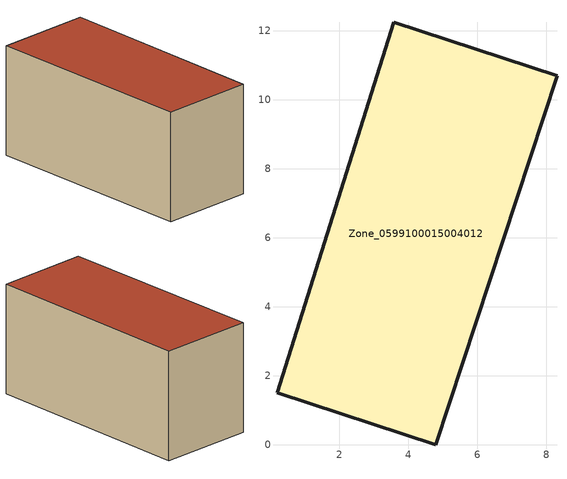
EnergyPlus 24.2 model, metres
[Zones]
Zone_0599100015004012
 floor ground (C_G): 0.19,1.5 3.58,12.24 8.31,10.69 4.8,0 z0.79
 wall outside (C_F): 0.19,1.5 4.8,0 8.31,10.69 3.58,12.24 0.19,1.5 z0.79:6.53
 roof outside (C_R): 3.58,12.24 0.19,1.5 4.8,0 8.31,10.69 z6.53
[BUILDING]
Pand.0599100015004012: North Axis=0; Terrain=City; Loads Convergence Tolerance Value=0.04; Temperature Convergence Tolerance Value=0.4; Solar Distribution=FullExterior; Maximum Number of Warmup Days=25; Minimum Number of Warmup Days=1
[Site:Location]
Rotterdam.The.Hague.AP_ZH_NLD Design_Conditions: Latitude=51.96; Longitude=4.45; Time Zone=1; Elevation=-4.5
[SITE:GROUNDTEMPERATURE:BUILDINGSURFACE]
18, 18, 18, 18, 18, 18, 18, 18, 18, 18, 18, 18
[MATERIAL] Thermal Absorptance=0.9; Solar Absorptance=0.7; Visible Absorptance=0.7
Name | Roughness | Thickness | Conductivity | Density | Specific Heat
G.TI.1965-1974 | MediumSmooth | 0.15 | 0.882353 | 540 | 1210
F.TI.1965-1974 | Rough | 0.3 | 0.697674 | 1920 | 840
R.TI.1965-1974 | MediumRough | 0.2 | 0.232558 | 1500 | 1000
[CONSTRUCTION]
C_G: G.TI.1965-1974
C_F: F.TI.1965-1974
C_R: R.TI.1965-1974
[ZONE]
Zone_0599100015004012: Type=1; Multiplier=1; Ceiling Height=Autocalculate; Volume=Autocalculate; Floor Area=autocalculate; Part of Total Floor Area=Yes
[ZONEINFILTRATION:DESIGNFLOWRATE]
Infil_Zone_0599100015004012: Zone or ZoneList or Space or SpaceList=Zone_0599100015004012; Schedule=AlwaysOn; Design Flow Rate Calculation Method=Flow/Area; Flow Rate per Floor Area=0.003; Constant Term Coefficient=1; Temperature Term Coefficient=0; Velocity Term Coefficient=0; Velocity Squared Term Coefficient=0
[HVACTEMPLATE:ZONE:IDEALLOADSAIRSYSTEM]
Zone_0599100015004012: Maximum Heating Supply Air Temperature=50; Minimum Cooling Supply Air Temperature=13; Maximum Heating Supply Air Humidity Ratio=0.0156; Minimum Cooling Supply Air Humidity Ratio=0.0077; Heating Limit=NoLimit; Cooling Limit=NoLimit; Dehumidification Control Type=ConstantSensibleHeatRatio; Cooling Sensible Heat Ratio=0.7; Dehumidification Setpoint=60; Humidification Control Type=None; Humidification Setpoint=30; Outdoor Air Method=None; Outdoor Air Flow Rate per Person=0.00944; Outdoor Air Flow Rate per Zone Floor Area=0; Outdoor Air Flow Rate per Zone=0; Demand Controlled Ventilation Type=None; Outdoor Air Economizer Type=NoEconomizer; Heat Recovery Type=None; Sensible Heat Recovery Effectiveness=0.7; Latent Heat Recovery Effectiveness=0.65
[ZONECONTROL:THERMOSTAT]
ThermostatControl_Zone_0599100015004012: Zone or ZoneList=Zone_0599100015004012; Control Type Schedule=DualSetpointControlType; Control 1=Thermostat_Zone_0599100015004012; Temperature Difference Between Cutout And Setpoint=0
[THERMOSTATSETPOINT:DUALSETPOINT]
Thermostat_Zone_0599100015004012: Heating Setpoint Temperature Schedule=HeatingSetpoint_Zone_0599100015004012; Cooling Setpoint Temperature Schedule=CoolingSetpoint_Zone_0599100015004012
[SCHEDULE:COMPACT]
HeatingSetpoint_Zone_0599100015004012: Through: 12/31, For: AllDays, Until: 24:00, 21
CoolingSetpoint_Zone_0599100015004012: Through: 12/31, For: AllDays, Until: 24:00, 24
DualSetpointControlType: Through: 12/31, For: AllDays, Until: 24:00, 4
AlwaysOn: Through: 12/31, For: AllDays, Until: 24:00, 1
